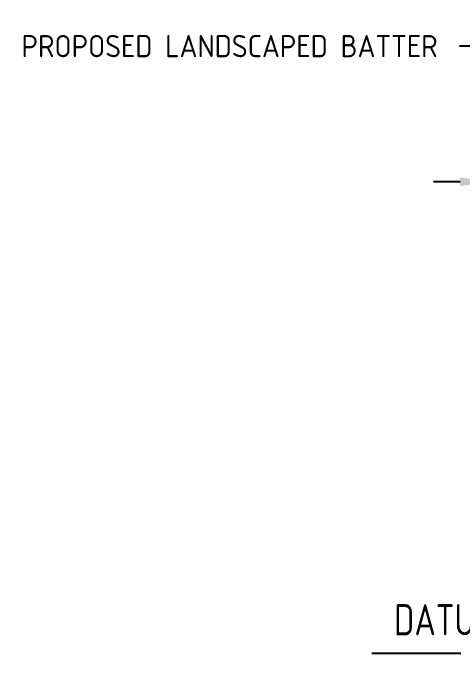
# Model space of a CAD drawing. Header units: metres. Extents: x 507649 to 508899, y 6966965 to 6967377.
# Drawn here: x 508603.6 to 508628.87, y 6967082.29 to 6967118.79 of the extents above; entities that cross this region are included whole.
import ezdxf

# ---------------------------------------------------------------- set-up
doc = ezdxf.new("R2010")
doc.units = ezdxf.units.M
doc.header["$PDMODE"] = 1
doc.linetypes.add('DASHDOT', pattern=[10, 5, -2.5, 0, -2.5])
doc.layers.get('DEFPOINTS').update_dxf_attribs({"color": 11})
doc.layers.add('C_LABELS _ BEL', color=10, linetype='Continuous')
doc.layers.add('C_TEXT_DIMS', color=1, linetype='Continuous')
doc.styles.add('_NE 2.5 TXT', font='isocp.shx', dxfattribs={"width": 0.85, "height": 2.5})
doc.styles.add('_NE 5.0 TXT', font='isocp.shx', dxfattribs={"width": 0.85, "height": 5})
doc.styles.add('ISOCP', font='isocp.shx')
doc.dimstyles.new('ISOCP Center', dxfattribs={"dimtxt": 2.5, "dimasz": 3, "dimexe": 1.5, "dimexo": 5, "dimgap": 1.5, "dimtad": 0, "dimzin": 0, "dimdsep": 46, "dimtxsty": 'ISOCP', "dimcen": 1, "dimclrd": 256, "dimclre": 256, "dimclrt": 7, "dimadec": 0, "dimazin": 0, "dimtfac": 1, "dimtmove": 0, "dimatfit": 2, "dimfxl": 1, "dimtolj": 1, "dimtzin": 0, "dimlwd": -1, "dimlwe": -1, "dimarcsym": 0})

# ---------------------------------------------------------------- blocks, each defined once
blk = doc.blocks.new('*D43')
at = {"layer": 'C_TEXT_DIMS', "linetype": 'Continuous', "transparency": 16777216}
for p, q in [((508630.235, 6967116.926), (508628.735, 6967116.926)), ((508631.807, 6967109.3), (508630.235, 6967116.926)), ((508630.265, 6967103.691), (508630.265, 6967110.05)), ((508633.35, 6967105.39), (508633.35, 6967110.05)), ((508628.765, 6967109.3), (508627.265, 6967109.3)), ((508630.265, 6967109.3), (508633.35, 6967109.3)), ((508630.265, 6967109.3), (508633.35, 6967109.3)), ((508634.85, 6967109.3), (508636.35, 6967109.3))]:
    blk.add_line(p, q, dxfattribs=at)
at = {"layer": 'C_TEXT_DIMS', "transparency": 16777216}
for points in [[(508628.765, 6967109.55), (508628.765, 6967109.05), (508630.265, 6967109.3)], [(508634.85, 6967109.55), (508634.85, 6967109.05), (508633.35, 6967109.3)]]:
    blk.add_solid(points, dxfattribs=at)
at = {"layer": 'DEFPOINTS', "color": 0, "transparency": 16777216}
for p in [(508633.35, 6967109.3), (508633.35, 6967102.89), (508630.265, 6967101.191)]:
    blk.add_point(p, dxfattribs=at)
at = {"layer": 'C_TEXT_DIMS', "color": 7, "transparency": 16777216, "insert": (508615.791, 6967116.926), "char_height": 1.25, "width": 24.3875, "attachment_point": 5, "style": 'ISOCP'}
blk.add_mtext('\\A1;PROPOSED LANDSCAPED BATTER', dxfattribs=at)

msp = doc.modelspace()

# ---------------------------------------------------------------- linework, layer by layer
at = {"layer": 'C_LABELS _ BEL', "color": 7, "linetype": 'DASHDOT', "lineweight": -3}
msp.add_line((508623.801, 6967082.786), (508804.276, 6967082.786), dxfattribs=at)

# ---------------------------------------------------------------- texts
at = {"layer": 'C_LABELS _ BEL', "color": 10, "linetype": 'Continuous', "lineweight": -3}
for s, insert, char_height, attachment_point, style in [('{\\C2;DATUM 1.000}', (508630.301, 6967083.786), 1.75, 8, '_NE 2.5 TXT'), ('{\\C1; }', (508623.801, 6967082.286), 2.5, 1, '_NE 5.0 TXT')]:
    msp.add_mtext(s, dxfattribs=dict(at, insert=insert, char_height=char_height, attachment_point=attachment_point, style=style))

# ---------------------------------------------------------------- dimensions: what is measured, and where the dimension line sits
at = {"layer": 'C_TEXT_DIMS'}
dim = msp.add_linear_dim(base=(508633.35, 6967109.3), p1=(508630.265, 6967101.191), p2=(508633.35, 6967102.89), text='PROPOSED LANDSCAPED BATTER', dimstyle='ISOCP Center', override={"dimscale": 0}, dxfattribs=at)
dim.commit()
dim.dimension.update_dxf_attribs({"geometry": '*D43', "text_midpoint": (508627.985, 6967116.926), "dimtype": 128})

doc.saveas('drawing.dxf')
